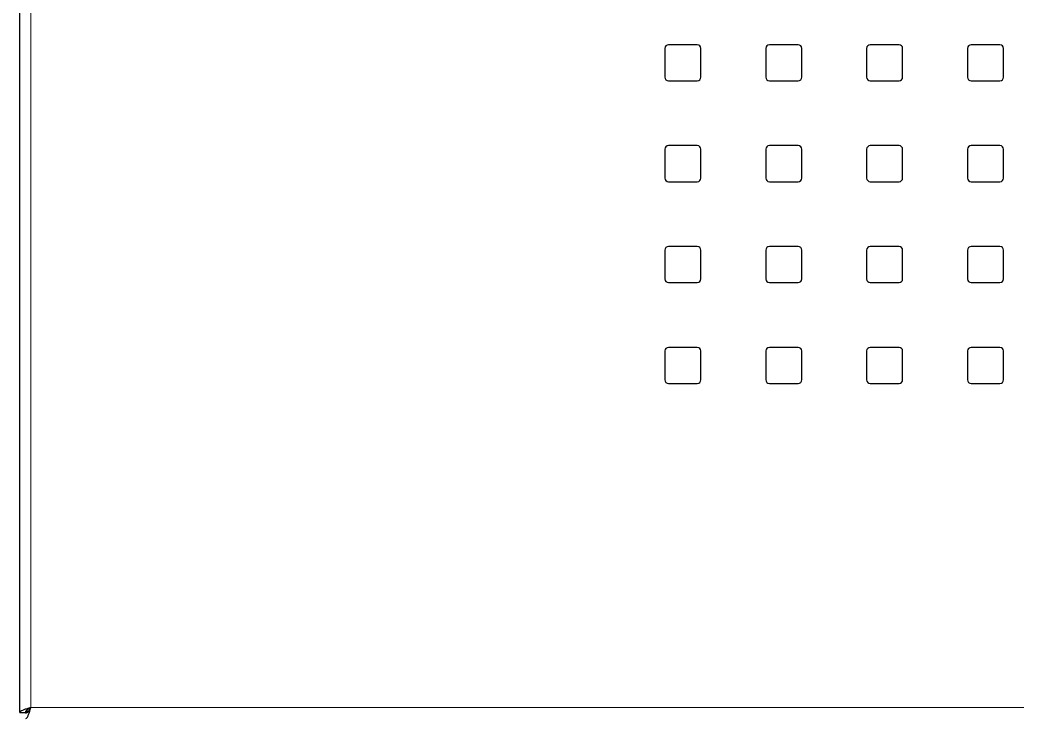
# Model space of a CAD drawing. Header units: millimetres. Extents: x -218071 to -203542, y 15363 to 51382.
# Drawn here: x -217721.26 to -217693.58, y 50546.43 to 50565.67 of the extents above; entities that cross this region are included whole.
import ezdxf

# ---------------------------------------------------------------- set-up
doc = ezdxf.new("R2010")
doc.units = ezdxf.units.MM
doc.header["$LTSCALE"] = 4
doc.layers.add('TPF-EQUIPEMENT', color=7, linetype='Continuous')

msp = doc.modelspace()

# ---------------------------------------------------------------- linework, layer by layer
at = {"layer": 'TPF-EQUIPEMENT', "color": 7, "linetype": 'Continuous', "lineweight": 25, "transparency": 33554671}
for p, q in [((-217721.256, 50546.445), (-217721.256, 50646.066)), ((-217703.356, 50564.881), (-217703.356, 50564.081)), ((-217702.456, 50564.981), (-217703.256, 50564.981)), ((-217702.356, 50564.081), (-217702.356, 50564.881)), ((-217700.556, 50564.881), (-217700.556, 50564.081)), ((-217699.656, 50564.981), (-217700.456, 50564.981)), ((-217699.556, 50564.081), (-217699.556, 50564.881)), ((-217697.756, 50564.881), (-217697.756, 50564.081)), ((-217696.856, 50564.981), (-217697.656, 50564.981)), ((-217696.756, 50564.081), (-217696.756, 50564.881)), ((-217694.956, 50564.881), (-217694.956, 50564.081)), ((-217694.056, 50564.981), (-217694.856, 50564.981)), ((-217693.956, 50564.081), (-217693.956, 50564.881)), ((-217703.256, 50563.981), (-217702.456, 50563.981)), ((-217700.456, 50563.981), (-217699.656, 50563.981)), ((-217697.656, 50563.981), (-217696.856, 50563.981)), ((-217694.856, 50563.981), (-217694.056, 50563.981)), ((-217703.356, 50562.081), (-217703.356, 50561.281)), ((-217702.456, 50562.181), (-217703.256, 50562.181)), ((-217702.356, 50561.281), (-217702.356, 50562.081)), ((-217700.556, 50562.081), (-217700.556, 50561.281)), ((-217699.656, 50562.181), (-217700.456, 50562.181)), ((-217699.556, 50561.281), (-217699.556, 50562.081)), ((-217697.756, 50562.081), (-217697.756, 50561.281)), ((-217696.856, 50562.181), (-217697.656, 50562.181)), ((-217696.756, 50561.281), (-217696.756, 50562.081)), ((-217694.956, 50562.081), (-217694.956, 50561.281)), ((-217694.056, 50562.181), (-217694.856, 50562.181)), ((-217693.956, 50561.281), (-217693.956, 50562.081)), ((-217703.256, 50561.181), (-217702.456, 50561.181)), ((-217700.456, 50561.181), (-217699.656, 50561.181)), ((-217697.656, 50561.181), (-217696.856, 50561.181)), ((-217694.856, 50561.181), (-217694.056, 50561.181)), ((-217703.356, 50559.281), (-217703.356, 50558.481)), ((-217702.456, 50559.381), (-217703.256, 50559.381)), ((-217702.356, 50558.481), (-217702.356, 50559.281)), ((-217700.556, 50559.281), (-217700.556, 50558.481)), ((-217699.656, 50559.381), (-217700.456, 50559.381)), ((-217699.556, 50558.481), (-217699.556, 50559.281)), ((-217697.756, 50559.281), (-217697.756, 50558.481)), ((-217696.856, 50559.381), (-217697.656, 50559.381)), ((-217696.756, 50558.481), (-217696.756, 50559.281)), ((-217694.956, 50559.281), (-217694.956, 50558.481)), ((-217694.056, 50559.381), (-217694.856, 50559.381)), ((-217693.956, 50558.481), (-217693.956, 50559.281)), ((-217703.256, 50558.381), (-217702.456, 50558.381)), ((-217700.456, 50558.381), (-217699.656, 50558.381)), ((-217697.656, 50558.381), (-217696.856, 50558.381)), ((-217694.856, 50558.381), (-217694.056, 50558.381)), ((-217703.356, 50556.481), (-217703.356, 50555.681)), ((-217702.456, 50556.581), (-217703.256, 50556.581)), ((-217702.356, 50555.681), (-217702.356, 50556.481)), ((-217700.556, 50556.481), (-217700.556, 50555.681)), ((-217699.656, 50556.581), (-217700.456, 50556.581)), ((-217699.556, 50555.681), (-217699.556, 50556.481)), ((-217697.756, 50556.481), (-217697.756, 50555.681)), ((-217696.856, 50556.581), (-217697.656, 50556.581)), ((-217696.756, 50555.681), (-217696.756, 50556.481)), ((-217694.956, 50556.481), (-217694.956, 50555.681)), ((-217694.056, 50556.581), (-217694.856, 50556.581)), ((-217693.956, 50555.681), (-217693.956, 50556.481)), ((-217703.256, 50555.581), (-217702.456, 50555.581)), ((-217700.456, 50555.581), (-217699.656, 50555.581)), ((-217697.656, 50555.581), (-217696.856, 50555.581)), ((-217694.856, 50555.581), (-217694.056, 50555.581)), ((-217721.056, 50546.444), (-217721.056, 50546.516)), ((-217721.256, 50546.445), (-217721.106, 50546.445))]:
    msp.add_line(p, q, dxfattribs=at)
at = {"layer": 'TPF-EQUIPEMENT', "color": 8, "linetype": 'Continuous', "lineweight": 18, "transparency": 33554671}
for p, q in [((-217720.956, 50645.931), (-217720.956, 50546.581)), ((-217720.956, 50546.581), (-217529.556, 50546.581))]:
    msp.add_line(p, q, dxfattribs=at)
at = {"layer": 'TPF-EQUIPEMENT', "color": 7, "linetype": 'Continuous', "lineweight": 25, "transparency": 33554671}
for centre, start, end in [((-217703.256, 50564.881), 90, 180), ((-217702.456, 50564.881), 0, 90), ((-217700.456, 50564.881), 90, 180), ((-217699.656, 50564.881), 0, 90), ((-217697.656, 50564.881), 90, 180), ((-217696.856, 50564.881), 0, 90), ((-217694.856, 50564.881), 90, 180), ((-217694.056, 50564.881), 0, 90), ((-217703.256, 50564.081), 180, 270), ((-217702.456, 50564.081), 270, 0), ((-217700.456, 50564.081), 180, 270), ((-217699.656, 50564.081), 270, 0), ((-217697.656, 50564.081), 180, 270), ((-217696.856, 50564.081), 270, 0), ((-217694.856, 50564.081), 180, 270), ((-217694.056, 50564.081), 270, 0), ((-217703.256, 50562.081), 90, 180), ((-217702.456, 50562.081), 0, 90), ((-217700.456, 50562.081), 90, 180), ((-217699.656, 50562.081), 0, 90), ((-217697.656, 50562.081), 90, 180), ((-217696.856, 50562.081), 0, 90), ((-217694.856, 50562.081), 90, 180), ((-217694.056, 50562.081), 0, 90), ((-217703.256, 50561.281), 180, 270), ((-217702.456, 50561.281), 270, 0), ((-217700.456, 50561.281), 180, 270), ((-217699.656, 50561.281), 270, 0), ((-217697.656, 50561.281), 180, 270), ((-217696.856, 50561.281), 270, 0), ((-217694.856, 50561.281), 180, 270), ((-217694.056, 50561.281), 270, 0), ((-217703.256, 50559.281), 90, 180), ((-217702.456, 50559.281), 0, 90), ((-217700.456, 50559.281), 90, 180), ((-217699.656, 50559.281), 0, 90), ((-217697.656, 50559.281), 90, 180), ((-217696.856, 50559.281), 0, 90), ((-217694.856, 50559.281), 90, 180), ((-217694.056, 50559.281), 0, 90), ((-217703.256, 50558.481), 180, 270), ((-217702.456, 50558.481), 270, 0), ((-217700.456, 50558.481), 180, 270), ((-217699.656, 50558.481), 270, 0), ((-217697.656, 50558.481), 180, 270), ((-217696.856, 50558.481), 270, 0), ((-217694.856, 50558.481), 180, 270), ((-217694.056, 50558.481), 270, 0), ((-217703.256, 50556.481), 90, 180), ((-217702.456, 50556.481), 0, 90), ((-217700.456, 50556.481), 90, 180), ((-217699.656, 50556.481), 0, 90), ((-217697.656, 50556.481), 90, 180), ((-217696.856, 50556.481), 0, 90), ((-217694.856, 50556.481), 90, 180), ((-217694.056, 50556.481), 0, 90), ((-217703.256, 50555.681), 180, 270), ((-217702.456, 50555.681), 270, 0), ((-217700.456, 50555.681), 180, 270), ((-217699.656, 50555.681), 270, 0), ((-217697.656, 50555.681), 180, 270), ((-217696.856, 50555.681), 270, 0), ((-217694.856, 50555.681), 180, 270), ((-217694.056, 50555.681), 270, 0)]:
    msp.add_arc(centre, 0.1, start, end, dxfattribs=at)
for points, knots in [([(-217720.956, 50546.581), (-217720.991, 50546.57), (-217721.061, 50546.55), (-217721.154, 50546.52), (-217721.222, 50546.489), (-217721.253, 50546.464), (-217721.255, 50546.449), (-217721.256, 50546.445)], [0, 0, 0, 0, 0.223464, 0.446959, 0.670454, 0.893949, 1, 1, 1, 1]), ([(-217720.956, 50546.581), (-217720.978, 50546.568), (-217721.02, 50546.544), (-217721.07, 50546.508), (-217721.101, 50546.476), (-217721.104, 50546.455), (-217721.106, 50546.445)], [0, 0, 0, 0, 0.282308, 0.530618, 0.778849, 1, 1, 1, 1]), ([(-217721.092, 50546.281), (-217721.082, 50546.284), (-217721.062, 50546.291), (-217721.031, 50546.347), (-217721.001, 50546.429), (-217720.976, 50546.512), (-217720.961, 50546.564), (-217720.956, 50546.581)], [0, 0, 0, 0, 0.223464, 0.446959, 0.670454, 0.893949, 1, 1, 1, 1]), ([(-217721.092, 50546.431), (-217721.079, 50546.433), (-217721.055, 50546.439), (-217721.02, 50546.477), (-217720.987, 50546.526), (-217720.966, 50546.563), (-217720.956, 50546.581)], [0, 0, 0, 0, 0.2823079, 0.5306182, 0.7788488, 1, 1, 1, 1])]:
    msp.add_open_spline(points, degree=3, knots=knots, dxfattribs=at)

doc.saveas('drawing.dxf')
